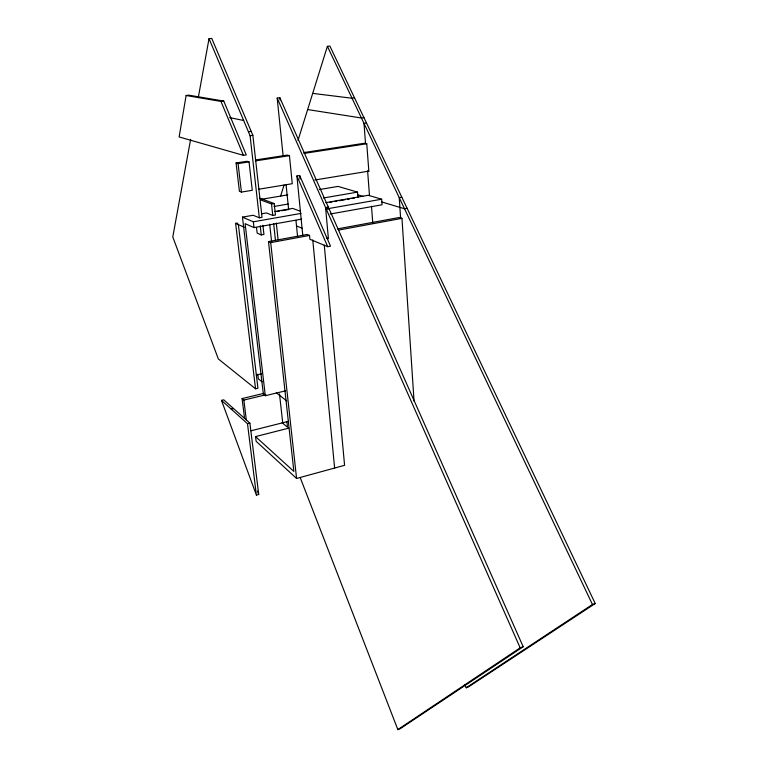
<?xml version="1.0" encoding="UTF-8"?>
<svg xmlns="http://www.w3.org/2000/svg" width="768" height="768" viewBox="0 0 768 768"><rect width="100%" height="100%" fill="white"/><g stroke="black" fill="none" stroke-linecap="round" stroke-linejoin="round"><path stroke-width="1.15" d="M186.115 95.491L179.126 136.954L243.446 155.347L246.269 154.925L223.757 101.069L188.688 95.165L186.115 95.491L220.973 101.434L223.757 101.069M190.627 139.363L172.781 236.966L218.333 358.954L255.552 388.81L257.942 388.243L238.31 224.102M198.25 97.69L209.03 38.688L211.738 38.4L252.864 135.322L262.022 217.334L259.325 217.805L253.181 215.261L242.467 217.123L263.357 394.147L265.315 395.712L285.638 390.826M280.483 196.454L284.054 185.021M297.994 140.429L327.398 46.33L329.866 46.051L595.219 603.504L468.432 686.938L466.176 687.782L464.794 684.47M300.182 477.542L397.853 729.6L520.166 647.827L523.19 646.723L329.021 208.666L325.709 208.954L329.021 208.666M523.19 646.723L400.224 728.698L397.853 729.6M466.176 687.782L592.445 604.502L595.219 603.504M256.397 495.101L258.72 494.467L249.878 423.091L223.747 399.821L221.482 400.368L256.397 495.101L247.488 423.686L221.482 400.368M288.778 428.141L255.562 436.598L256.138 441.312L296.582 478.464L344.582 465.312L324.269 245.088M250.992 430.781L288.461 421.334M247.488 423.686L249.878 423.091M231.216 409.094L233.53 408.528M244.579 418.368L242.093 398.582L263.971 393.341M242.093 398.582L243.85 400.07L265.805 394.8M256.32 375.034L261.61 373.805M255.562 436.598L293.866 471.427L268.483 241.594L307.171 234.47L309.542 235.43L309.907 239.28L327.715 246.691L330.518 246.154L299.654 175.517L296.899 175.958L302.755 235.171M337.411 228.893L399.245 217.498L401.962 218.352L414.058 401.251M268.483 241.594L270.701 242.611L309.542 235.43M338.726 230.045L401.962 218.352M407.098 208.291L404.525 208.762L381.869 201.994M256.502 227.424L257.146 233.069L261.254 234.922L263.933 234.432L262.915 225.331M265.315 395.712L245.117 223.67L254.016 227.597L301.613 219.12M330.173 214.032L382.07 204.778L381.667 199.21L368.275 195.274L325.872 202.637M401.808 197.184L399.245 197.645L400.598 217.93M261.754 213.773L266.467 212.957L272.765 215.453L275.434 214.992L274.205 203.53L259.67 198.144M255.552 388.81L235.613 223.354L237.322 223.056M328.33 207.11L279.859 97.738L277.181 98.093L325.584 207.59L328.33 207.11L328.454 208.464M242.467 217.123L253.344 221.798L301.046 213.398M328.483 208.57L381.667 199.21M274.992 211.469L292.656 208.406L300.24 211.19M276.979 211.546L279.331 211.133M281.674 210.73L288.72 209.501M329.789 202.368L332.131 201.955M334.483 201.552L336.826 201.139M339.178 200.736L345.043 199.718M347.386 199.306L349.738 198.902M352.08 198.49L354.422 198.086M274.042 206.458L288.154 204.029M323.424 197.971L357.523 192.125L357.946 197.472M260.4 199.834L271.526 203.99L274.205 203.53M260.899 199.392L287.789 194.87M319.344 189.552L338.054 186.403L357.523 192.125M241.411 192.086L252.278 190.301L249.043 161.894L247.008 161.29L236.074 162.97L239.424 191.338L241.411 192.086L238.061 163.584L236.074 162.97M258.47 189.274L292.262 183.715L289.44 155.674L287.251 155.107L255.59 159.965M314.842 180.01L368.832 171.13L366.758 143.77L364.291 143.27L304.061 152.525M238.061 163.584L249.043 161.894M255.302 160.925L289.44 155.674M303.946 153.437L366.758 143.77M366.509 123.024L363.994 123.389L365.53 143.52M363.946 117.648L361.43 118.003L307.642 109.555M209.03 38.688L250.09 135.715L252.864 135.322M248.41 131.76L251.194 131.366M354.547 97.901L352.051 98.237L312.691 93.389M229.661 117.619L243.638 120.49M368.832 171.13L367.603 170.822L369.494 195.638M357.734 194.803L363.11 196.406M296.515 225.965L302.016 228.163M326.438 237.936L328.406 238.714L325.584 207.59M235.613 223.354L244.282 227.27M262.128 381.821L258.346 378.883L257.779 374.17M276.326 392.822L286.733 400.886M282.019 422.669L287.501 427.21L286.867 421.536M327.398 46.33L592.445 604.502M326.266 209.146L520.166 647.827M296.899 175.958L327.715 246.691M220.973 101.434L243.446 155.347M257.491 491.126L258.72 494.467M243.85 400.07L246.326 419.933M253.344 221.798L254.016 227.597M279.485 393.888L282.73 422.774M250.09 135.715L259.325 217.805M260.227 225.811L261.254 234.922M269.683 224.179L271.632 241.978M270.701 242.611L296.582 478.464M271.526 203.99L272.765 215.453M273.638 223.546L275.443 240.24M276.298 223.066L278.093 239.75M277.181 98.093L283.181 156.413M286.109 184.982L288.634 209.539M295.958 220.387L297.6 236.688M279.859 97.738L280.099 100.118M299.654 175.517L300 179.069M312.758 239.971L334.618 468.048M371.501 206.237L372.758 222.931"/></g></svg>
